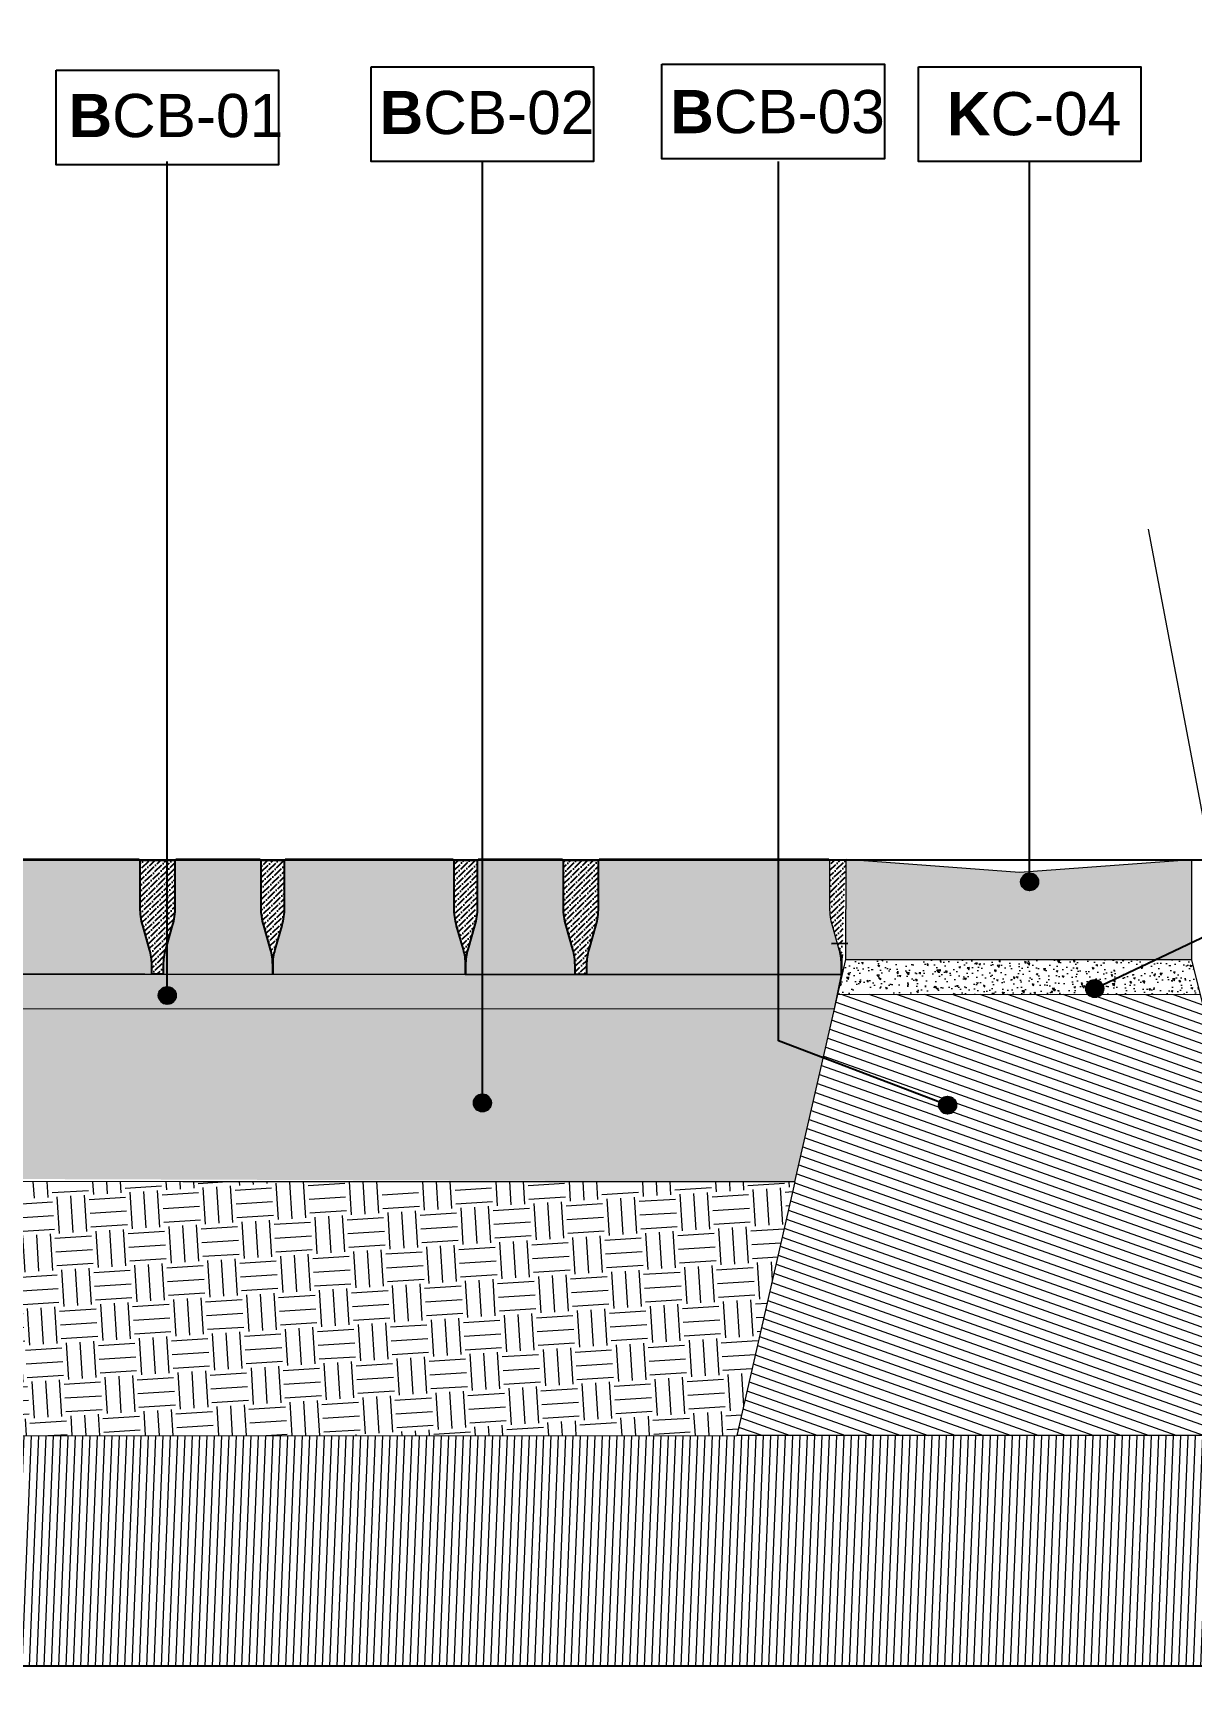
# Model space of a CAD drawing. Header units: metres. Extents: x -325 to 301, y -147 to 149.
# Drawn here: x 53.085 to 54.091, y 75.605 to 77.054 of the extents above; entities that cross this region are included whole.
import ezdxf

# ---------------------------------------------------------------- set-up
doc = ezdxf.new("R2010")
doc.units = ezdxf.units.M
doc.layers.get('Defpoints').update_dxf_attribs({"lineweight": 13})
for name, color, linetype, plot in [('-aux', 50, 'Continuous', False), ('-AUX-QAD', 5, 'Continuous', False), ('-AUX-TWQ', 1, 'Continuous', False), ('-AUX_MON', 3, 'Continuous', False)]:
    doc.layers.add(name, color=color, linetype=linetype, plot=plot)
for name, color, linetype, true_color in [('0-TX-1_25', 7, 'Continuous', 0x3f4f7f), ('3-TR-paviment fort', 7, 'Continuous', 0xd1d1d1), ('EIT_3 TR sorra', 7, 'Continuous', 0xd8ceb0)]:
    doc.layers.add(name, color=color, linetype=linetype, true_color=true_color)
for name, color, linetype, lineweight, true_color in [('03-TR-Paviment_04_Dry Meadow', 7, 'Continuous', 5, 0xd8dd88), ('03-TR-Paviment_05_Open Joint Precast Pavements', 7, 'Continuous', 5, 0xb3b3b3), ('3-TR D formigó', 7, 'Continuous', 5, 0x666666), ('3-TR tot_u', 7, 'Continuous', 5, 0x787878)]:
    doc.layers.add(name, color=color, linetype=linetype, lineweight=lineweight, true_color=true_color)
for name, color, linetype, lineweight in [('1-CM', 7, 'Continuous', 0), ('3-TR Seleccionat', 44, 'Continuous', 0), ('3-TR Tot-u', 37, 'Continuous', 0)]:
    doc.layers.add(name, color=color, linetype=linetype, lineweight=lineweight)
doc.layers.add('A-KEYPLAN_HATCH', color=7, linetype='Continuous')
doc.layers.add('A_TEXT_2', color=7, linetype='Continuous')
doc.styles.get("Standard").update_dxf_attribs({"font": 'arial.ttf'})
doc.dimstyles.new('ISO-25', dxfattribs={"dimtxt": 0.1, "dimasz": 0.1, "dimexe": 0.1, "dimexo": 0.1, "dimgap": 0.1, "dimtad": 1, "dimdec": 0, "dimlfac": 100, "dimzin": 9, "dimtxsty": 'Standard', "dimblk": 'OBLIQUE', "dimcen": 0.1, "dimadec": 0, "dimazin": 0, "dimtfac": 1, "dimtdec": 0, "dimtmove": 0, "dimatfit": 3, "dimldrblk": 'OBLIQUE', "dimfxl": 1, "dimarcsym": 0})
pattern_1 = [(44.41469319198954, (24.0038419037391, 6.029211770823087), (0.001877787426372729, 0.006618133599094154), [0.00853281250000004, -0.00170656250000001, 0, -0.00170656250000001])]

# ---------------------------------------------------------------- blocks, each defined once
blk = doc.blocks.new('hatch keyplan 2')
at = {"layer": 'A-KEYPLAN_HATCH'}
blk.add_lwpolyline([(0, 0.005476596624248486), (0.012874798693294, 0.005476596623793739), (0.012874798693294, -2.273736754432321e-13), (0, 0)], close=True, dxfattribs=at)
blk = doc.blocks.new('hatch keyplan')
at = {"layer": 'A-KEYPLAN_HATCH'}
blk.add_blockref('hatch keyplan 2', (1.430579833341536, 0.8521467901477053), dxfattribs=at)
blk = doc.blocks.new('B-CB01')
at = {"layer": 'A-KEYPLAN_HATCH'}
blk.add_blockref('hatch keyplan', (-1.430579833341536, -0.8521467901477052), dxfattribs=at)
at = {"layer": 'A_TEXT_2', "insert": (-0.0007977308478921419, 0.004105509799023688), "char_height": 0.0025, "attachment_point": 1}
blk.add_mtext_dynamic_manual_height_columns('\\pi0.00152;{\\fArial|b1|i0|c0|p34;B}CB-01', width=0.01456192034901793, gutter_width=0.015, heights=[0], dxfattribs=at)
blk = doc.blocks.new('B-CB02')
at = {"layer": 'A-KEYPLAN_HATCH'}
blk.add_blockref('hatch keyplan', (-1.430579833341536, -0.8521467901477053), dxfattribs=at)
at = {"layer": 'A_TEXT_2', "insert": (-0.0007977308478888112, 0.004087061300781514), "char_height": 0.0025, "attachment_point": 1}
blk.add_mtext_dynamic_manual_height_columns('\\pi0.00129;{\\fArial|b1|i0|c0|p34;B}CB-02', width=0.01456192034901793, gutter_width=0.015, heights=[0], dxfattribs=at)
blk = doc.blocks.new('B-CB03')
at = {"layer": 'A-KEYPLAN_HATCH'}
blk.add_blockref('hatch keyplan', (-1.430579833438594, -0.8521467901477053), dxfattribs=at)
at = {"layer": 'A_TEXT_2', "insert": (-0.0007977309449526127, 0.00398371515799123), "char_height": 0.0025, "attachment_point": 1}
blk.add_mtext_dynamic_manual_height_columns('\\pi0.00128;{\\fArial|b1|i0|c0|p34;B}CB-03', width=0.01456192034901793, gutter_width=0.015, heights=[0], dxfattribs=at)
blk = doc.blocks.new('POINT')
at = {"layer": '0-TX-1_25'}
h = blk.add_hatch(dxfattribs=at)
h.set_pattern_fill('ANGLE', color=256)
h.set_pattern_definition([(0, (-83.74681484067048, -12.72584030761209), (0, 6.985), [5.08, -1.905]), (90, (-83.74681484067048, -12.72584030761209), (-6.985, 4.277078946022131e-16), [5.08, -1.905])])
edge = h.paths.add_edge_path()
edge.add_arc((0, 0), 0.0075, 0, 360)
h = blk.add_hatch(color=256, dxfattribs=at)
h.dxf.hatch_style = 1
edge = h.paths.add_edge_path()
edge.add_arc((0, 0), 0.0075, 0, 360)
blk.add_circle((0, 0), 0.0075, dxfattribs=at)
blk = doc.blocks.new('*U460')
at = {"layer": '-aux'}
blk.add_lwpolyline([(0, 0.7000000000000028), (3, 0.7000000000000028), (3, 0), (0, 0), (0, 0.7000000000000028)], dxfattribs=at)
blk = doc.blocks.new('_Oblique')
at = {"color": 0, "lineweight": -2}
blk.add_line((-0.499999999995058, -0.4999999998130015), (0.500000000028669, 0.500000000163238), dxfattribs=at)
blk = doc.blocks.new('*D458')
at = {"layer": '0-TX-1_25', "color": 0, "lineweight": -2, "transparency": 16777216}
for p, q in [((52.55187119709044, 76.20733749291351), (52.45324565920063, 76.20733749291351)), ((52.47824565920063, 76.20733749291351), (52.47824565920063, 76.0569340654736)), ((52.57824565920063, 76.0569340654736), (52.45324565920063, 76.0569340654736))]:
    blk.add_line(p, q, dxfattribs=at)
at = {"layer": 'Defpoints', "color": 0, "transparency": 16777216}
for p in [(52.57687119709044, 76.20733749291351), (52.47824565920063, 76.0569340654736), (53.74628390616516, 76.0569340654736)]:
    blk.add_point(p, dxfattribs=at)
at = {"layer": '0-TX-1_25', "color": 0, "lineweight": -2, "transparency": 16777216, "xscale": 0.025, "yscale": 0.025, "zscale": 0.025}
for p, rotation in [((52.47824565920063, 76.20733749291351), 90), ((52.47824565920063, 76.0569340654736), 270)]:
    blk.add_blockref('_Oblique', p, dxfattribs=dict(at, rotation=rotation))
at = {"layer": '0-TX-1_25', "color": 0, "transparency": 16777216, "insert": (52.43537560463038, 76.13213577919353), "char_height": 0.035, "attachment_point": 5, "rotation": 90}
blk.add_mtext('15', dxfattribs=at)
blk = doc.blocks.new('K03')
at = {"layer": 'A-KEYPLAN_HATCH'}
blk.add_blockref('hatch keyplan', (-1.430579833341536, -0.8521467901477054), dxfattribs=at)
at = {"layer": 'A_TEXT_2', "insert": (-0.0007977308945956718, 0.004020148496218123), "char_height": 0.0025, "attachment_point": 1}
blk.add_mtext_dynamic_manual_height_columns('\\pi0.00245;{\\fArial|b1|i0|c0|p34;K}C-04', width=0.01456192034901793, gutter_width=0.015, heights=[0], dxfattribs=at)

msp = doc.modelspace()

# ---------------------------------------------------------------- hatches: boundary and pattern name
at = {"layer": '03-TR-Paviment_05_Open Joint Precast Pavements'}
h = msp.add_hatch(color=256, dxfattribs=at)
h.dxf.hatch_style = 1
edge = h.paths.add_edge_path()
edge.add_line((53.1879697999617, 76.23698217388265), (53.18797235554075, 76.24517795300294))
edge.add_arc((53.13955480161629, 76.24519303855601), 0.04841755627457665, 359.9821482411915, 375.9811673675822)
edge.add_line((53.18610112797293, 76.25852342708387), (53.1801609480402, 76.27926501464115))
edge.add_arc((53.23509702901252, 76.2949981387669), 0.05714459018449601, 179.982144650628, 195.9811637769098, ccw=False)
edge.add_line((53.17795244160286, 76.29501594700015), (53.17796525597185, 76.33614122004045))
edge.add_line((53.17796525597185, 76.33614122004045), (53.17716805093293, 76.3361414690721))
edge.add_line((53.17716805093293, 76.3361414690721), (53.17716831464649, 76.3369855454823))
edge.add_line((53.17716831464649, 76.3369855454823), (52.97759687371239, 76.33704773088269))
edge.add_line((52.97759687371239, 76.33704773088269), (52.97759661269702, 76.33620365203383))
edge.add_line((52.97759661269702, 76.33620365203383), (52.9767994058718, 76.33620390300146))
edge.add_line((52.9767994058718, 76.33620390300146), (52.97678659285189, 76.29507862874183))
edge.add_arc((52.91964200611842, 76.29509643307266), 0.05714458950707976, 343.9831294368872, 359.9821485631699, ccw=False)
edge.add_line((52.9745682708738, 76.2793290759715), (52.96861516805138, 76.25859119138556))
edge.add_arc((53.0151531759145, 76.24523180190423), 0.04841755325480497, 163.9831299573297, 179.98214908372)
edge.add_line((52.96673562500959, 76.24524688674438), (52.96673307131974, 76.2370511082472))
edge.add_line((52.96673307131974, 76.2370511082472), (53.1879697999617, 76.23698217388265))
h = msp.add_hatch(color=256, dxfattribs=at)
h.dxf.hatch_style = 1
edge = h.paths.add_edge_path()
edge.add_line((53.29293287790132, 76.23694947022294), (53.29293543295897, 76.24514524796608))
edge.add_arc((53.24451786960729, 76.24516032843084), 0.04841756570021631, 359.9821542660086, 375.9811733923985)
edge.add_line((53.29106420362355, 76.25849072444827), (53.28512402689169, 76.27923231047873))
edge.add_arc((53.34006010636529, 76.29496543277364), 0.05714458823962914, 179.9821432996088, 195.9811624258908, ccw=False)
edge.add_line((53.28291552090091, 76.29498324235374), (53.28292833428321, 76.33610851403559))
edge.add_line((53.28292833428321, 76.33610851403559), (53.28213112878837, 76.3361087633186))
edge.add_line((53.28213112878837, 76.3361087633186), (53.28213139204599, 76.33695283998014))
edge.add_line((53.28213139204599, 76.33695283998014), (53.20883360210614, 76.3369756784723))
edge.add_line((53.20883360210614, 76.3369756784723), (53.20883333791795, 76.33613160184817))
edge.add_line((53.20883333791795, 76.33613160184817), (53.2080361325073, 76.33613185322496))
edge.add_line((53.2080361325073, 76.33613185322496), (53.20802332038053, 76.29500657799736))
edge.add_arc((53.15087873880957, 76.29502438956862), 0.05714458434683836, 343.98312217567405, 359.98214130195583, ccw=False)
edge.add_line((53.20580499660679, 76.27925702693037), (53.19985189555197, 76.25851913994316))
edge.add_arc((53.24638990004838, 76.24515974597236), 0.04841755125752619, 163.983123751595, 179.9821428779852)
edge.add_line((53.19797235114238, 76.24517483605602), (53.19796979934173, 76.23697905818194))
edge.add_line((53.19796979934173, 76.23697905818194), (53.29293287790132, 76.23694947022294))
h = msp.add_hatch(color=256, dxfattribs=at)
h.dxf.hatch_style = 1
edge = h.paths.add_edge_path()
edge.add_line((53.46042403153971, 76.23689728170321), (53.46042658522956, 76.24509306020039))
edge.add_arc((53.41200902449611, 76.24510815039211), 0.04841756308501075, 359.9821427544733, 375.9811618808611)
edge.add_line((53.45855535867651, 76.25843853633769), (53.45261518101407, 76.27918012240559))
edge.add_arc((53.50755126531597, 76.29491324686352), 0.0571445934768462, 179.9821440516828, 195.9811631779672, ccw=False)
edge.add_line((53.45040667461414, 76.29493105569516), (53.45041948660994, 76.33605632766576))
edge.add_line((53.45041948660994, 76.33605632766576), (53.44962228108703, 76.33605657625085))
edge.add_line((53.44962228108703, 76.33605657625085), (53.44962254525651, 76.3369006524097))
edge.add_line((53.44962254525651, 76.3369006524097), (53.30379668019108, 76.33694609029936))
edge.add_line((53.30379668019108, 76.33694609029936), (53.30379641873849, 76.33610201216713))
edge.add_line((53.30379641873849, 76.33610201216713), (53.3029992133746, 76.33610226470714))
edge.add_line((53.3029992133746, 76.33610226470714), (53.30298640032663, 76.29497698974959))
edge.add_arc((53.24584181425947, 76.29499479582823), 0.05714458884132004, 343.9831276842342, 359.9821468105161, ccw=False)
edge.add_line((53.30076807789261, 76.2792274372306), (53.29481497640056, 76.25848955096005))
edge.add_arc((53.34135297790399, 76.24513015923378), 0.04841754776141606, 163.9831253273398, 179.9821444537296)
edge.add_line((53.29293543249369, 76.24514524798478), (53.29293287790132, 76.23694947022294))
edge.add_line((53.29293287790132, 76.23694947022294), (53.46042403153971, 76.23689728170321))
h = msp.add_hatch(color=256, dxfattribs=at)
h.dxf.hatch_style = 1
edge = h.paths.add_edge_path()
edge.add_line((53.55538711257297, 76.23686768572212), (53.55538966627218, 76.24506346445193))
edge.add_arc((53.50697210935472, 76.24507855224951), 0.04841755926827373, 359.9821455862203, 375.9811647126083)
edge.add_line((53.55351843920705, 76.25840893944473), (53.54757826068889, 76.27915052741118))
edge.add_arc((53.60251433583444, 76.29488365095565), 0.05714458442288225, 179.9821456988248, 195.981164825108, ccw=False)
edge.add_line((53.54536975418606, 76.29490145814168), (53.54538256718727, 76.33602673193602))
edge.add_line((53.54538256718727, 76.33602673193602), (53.54458536310699, 76.3360269816282))
edge.add_line((53.54458536310699, 76.3360269816282), (53.54458562629912, 76.33687105666125))
edge.add_line((53.54458562629912, 76.33687105666125), (53.47128783447942, 76.33689389476292))
edge.add_line((53.47128783447942, 76.33689389476292), (53.47128757215237, 76.33604981806397))
edge.add_line((53.47128757215237, 76.33604981806397), (53.47049036675108, 76.33605006967342))
edge.add_line((53.47049036675108, 76.33605006967342), (53.47047755189808, 76.29492479618655))
edge.add_arc((53.41333295717278, 76.29494259635736), 0.05714459749761282, 343.9831336104033, 359.9821527366866, ccw=False)
edge.add_line((53.46825923075702, 76.27917524105237), (53.46230612841859, 76.25843735691302))
edge.add_arc((53.50884413957388, 76.24507796683326), 0.04841755658429239, 163.9831303516143, 179.9821494780036)
edge.add_line((53.46042658533938, 76.24509305134127), (53.46042403168695, 76.23689727377466))
edge.add_line((53.46042403168695, 76.23689727377466), (53.55538711257297, 76.23686768572212))
h = msp.add_hatch(color=256, dxfattribs=at)
h.dxf.hatch_style = 1
edge = h.paths.add_edge_path()
edge.add_line((53.78662384017402, 76.23679562518792), (53.78662639528779, 76.24499140432691))
edge.add_arc((53.73820884218638, 76.2450064897304), 0.04841755545148001, 359.9821484179003, 375.9811675442892)
edge.add_line((53.78475516771061, 76.2583368781752), (53.77881498870845, 76.27907846569506))
edge.add_arc((53.83375107034712, 76.29481159156867), 0.05714459130631445, 179.9821461514404, 195.9811652777236, ccw=False)
edge.add_line((53.77660648181517, 76.29482939830542), (53.77661929618417, 76.3359546713457))
edge.add_line((53.77661929618417, 76.3359546713457), (53.77582209069868, 76.33595492086135))
edge.add_line((53.77582209069868, 76.33595492086135), (53.77582235438417, 76.33679899657363))
edge.add_line((53.77582235438417, 76.33679899657363), (53.57625091391537, 76.33686118195531))
edge.add_line((53.57625091391537, 76.33686118195531), (53.5762506524347, 76.33601710312516))
edge.add_line((53.5762506524347, 76.33601710312516), (53.57545344608413, 76.33601735430672))
edge.add_line((53.57545344608413, 76.33601735430672), (53.57544063214299, 76.29489208031715))
edge.add_arc((53.51829604490933, 76.29490988123536), 0.05714459000621735, 343.98313285869614, 359.982151984978, ccw=False)
edge.add_line((53.57322231108612, 76.27914252727678), (53.56726920825434, 76.25840464245819))
edge.add_arc((53.61380721611747, 76.24504525297685), 0.04841755325481181, 163.983129957332, 179.98214908372)
edge.add_line((53.56538966521256, 76.24506033781701), (53.56538711107613, 76.23686455980382))
edge.add_line((53.56538711107613, 76.23686455980382), (53.78662384017402, 76.23679562518792))
at = {"layer": '3-TR D formigó'}
h = msp.add_hatch(dxfattribs=at)
h.set_pattern_fill('_USER', color=256, scale=0.007999999999999998, angle=44.95705560414281, pattern_type=0)
h.set_pattern_definition([(340.503526240093, (121.0050117075292, 73.552778323254), (0.002669990753620204, 0.007541296266265012), [])])
h.paths.add_polyline_path([(54.09795997555178, 76.21949003000253), (53.78364773936083, 76.21980661973652), (53.69574271914598, 75.83660155143777), (54.19286502537857, 75.83668158679167)])
at = {"layer": '3-TR Seleccionat'}
h = msp.add_hatch(dxfattribs=at)
h.set_pattern_fill('ANSI31', color=256, scale=0.002, angle=222.6974262372799, style=0)
h.set_pattern_definition([(267.6974262372799, (-4.672257144630929, 0.909709689238289), (0.006344872955140943, -0.0002551218985525115), [])])
h.paths.add_polyline_path([(55.57687119709041, 75.6362919368187), (55.57687119709041, 75.83629191699622), (54.19286502537856, 75.83668158679167), (52.57687119709041, 75.8364214161328), (52.57687119709041, 75.6362919368187)])
at = {"layer": '3-TR Tot-u'}
h = msp.add_hatch(dxfattribs=at)
h.set_pattern_fill('EARTH', color=256, scale=0.004999999999999999, angle=-86.391219267863, style=0)
h.set_pattern_definition([(273.608780732137, (-137.4322109235669, 49.45642715962029), (0.03368549787401787, -0.02968858758815477), [0.03174999999999999, -0.03174999999999999]), (273.608780732137, (-137.4203282825426, 49.45717658029889), (0.03368549787401787, -0.02968858758815477), [0.03174999999999999, -0.03174999999999999]), (273.608780732137, (-137.4084456415185, 49.45792600097749), (0.03368549787401787, -0.02968858758815477), [0.03174999999999999, -0.03174999999999999]), (3.608780732137, (-137.4042349542843, 49.45421492752898), (0.02968858758815477, 0.03368549787401787), [0.03174999999999999, -0.03174999999999999]), (3.608780732137, (-137.4034855336056, 49.44233228650481), (0.02968858758815477, 0.03368549787401787), [0.03174999999999999, -0.03174999999999999]), (3.608780732137, (-137.4027361129271, 49.43044964548066), (0.02968858758815477, 0.03368549787401787), [0.03174999999999999, -0.03174999999999999])])
h.paths.add_polyline_path([(53.69574271914605, 75.83660155143777), (53.74628390616522, 76.05693406547357), (52.7942896639759, 76.05724838004163), (52.57687119709041, 76.06099931645645), (52.57687119709041, 75.8364214161328)])
at = {"layer": '3-TR tot_u'}
h = msp.add_hatch(dxfattribs=at)
h.set_pattern_fill('AR-CONC', color=256, scale=9e-05, angle=87.96384054767357)
h.set_pattern_definition([(137.9638405476736, (-30.49493803965695, 56.79816554526056), (0.002016187254351544, 0.01633529872031395), [0.0017145, -0.0188595]), (82.96384054767357, (-30.49493803965695, 56.79816554526056), (-0.01729695766913364, -0.002558959165420013), [0.0013716, -0.0150876525753]), (188.4152852476736, (-30.49477002453465, 56.79952681578081), (-0.01528076971584741, 0.0137763394867563), [0.001457100792, -0.016028122014]), (134.1480405476735, (-30.49950715290929, 56.79832798936585), (0.004648254920881775, 0.02424726987842958), [0.00257175, -0.02828925]), (184.5993981576736, (-30.49911980085468, 56.80034859347089), (-0.02149513942365251, 0.02214408052150933), [0.0021856520826, -0.0240422047344]), (79.14799171767356, (-30.49950715290929, 56.79832798936585), (-0.02149513942251312, 0.02214408052268224), [0.0020573970363, -0.0226313758728]), (108.9638405476736, (-30.49828365254356, 56.8005719349657), (0.009682876701379848, 0.01330966428679259), [0.0017145, -0.0188595]), (53.9638405476736, (-30.49828365254356, 56.8005719349657), (-0.01636882483718463, 0.006147651891906658), [0.0013716, -0.0150876]), (159.4152855476736, (-30.4974767461472, 56.80168107365558), (-0.006685948222392417, 0.01945731615133274), [0.001457100791999999, -0.01602809438399998]), (125.4638405476736, (-30.49493803965695, 56.79816554526056), (-0.007595272111717287, 0.0005481820016177333), [0, -0.01490472, 0, -0.0153162, 0, -0.01514475]), (95.46384054767354, (-30.49493803965695, 56.79816554526056), (-0.008796888419973944, 0.006330321837352056), [0, -0.00873252, 0, -0.01456182, 0, -0.005772150000000001]), (55.46384054767356, (-30.49511916483437, 56.79307098398419), (0.0009488419884976601, 0.01217712961764503), [0, -0.005715, 0, -0.0178308, 0, -0.0236601]), (45.46384054767357, (-30.49520038688702, 56.79078642735804), (-0.001813263874036823, 0.01340451553769956), [0, -0.0074295, 0, -0.01184148, 0, -0.0168021])])
h.paths.add_polyline_path([(54.09795535901837, 76.21949003465252), (54.09038000724313, 76.24946073996988), (53.79052457833816, 76.24979970623039), (53.78364378088335, 76.21980662372366)])
h = msp.add_hatch(dxfattribs=at)
h.set_pattern_fill('AR-CONC', color=256, scale=0.0002, angle=87.96384054767357)
h.set_pattern_definition([(137.9638405476736, (0, 0), (0.004480416120781207, 0.03630066382291988), [0.00381, -0.04191]), (82.96384054767357, (0, 0), (-0.03843768370918586, -0.005686575923155582), [0.003048, -0.033528116834]), (188.4152852476736, (0.0003733669384577386, 0.003025045600581774), (-0.03395726603521646, 0.03061408774834732), [0.00323800176, -0.03561804892000001]), (134.1480405476736, (-0.01015358500518613, 0.0003609869006757229), (0.01032945537973728, 0.05388282195206574), [0.005715, -0.062865]), (184.5993981576735, (-0.009292802661618329, 0.004851218245205973), (-0.04776697649700559, 0.04920906782557627), [0.004857004628, -0.053427121632]), (79.14799171767362, (-0.01015358500518613, 0.0003609869006757229), (-0.0477669764944736, 0.04920906782818277), [0.004571993413999999, -0.050291946384]), (108.9638405476736, (-0.007434695303551734, 0.005347532678099855), (0.0215175037808441, 0.02957703174842797), [0.00381, -0.04191]), (53.96384054767359, (-0.007434695303551734, 0.005347532678099855), (-0.03637516630485473, 0.01366144864868146), [0.003048, -0.033528]), (159.4152855476736, (-0.005641569978313572, 0.007812285322287756), (-0.01485766271642759, 0.04323848033629496), [0.00323800176, -0.03561798752]), (125.4638405476736, (0, 0), (-0.01687838247048286, 0.001218182225817185), [0, -0.03312159999999999, 0, -0.034036, 0, -0.033655]), (95.46384054767358, (0, 0), (-0.01954864093327544, 0.01406738186078235), [0, -0.0194056, 0, -0.0323596, 0, -0.012827]), (55.46384054767358, (-0.0004025003942534309, -0.01132124728078253), (0.002108537752217022, 0.02706028803921118), [0, -0.0127, 0, -0.039624, 0, -0.052578]), (45.46384054767357, (-0.0005829938445912924, -0.01639803978337559), (-0.004029475275637384, 0.02978781230599903), [0, -0.01651, 0, -0.0263144, 0, -0.037338])])
h.paths.add_polyline_path([(52.57687119709041, 76.06099931645645), (53.74628461599913, 76.05693841362259), (53.78068895736291, 76.2069266816379), (52.57687119709041, 76.20733749291348)])
at = {"layer": '3-TR-paviment fort'}
h = msp.add_hatch(color=256, dxfattribs=at)
h.dxf.hatch_style = 1
h.paths.add_polyline_path([(54.09061263231086, 76.33671039452781), (54.09052475028291, 76.24946057634769), (53.79052457833819, 76.24979970623038), (53.79061278397239, 76.33701256720228), (53.94134067465501, 76.32572889653972)])
at = {"layer": 'EIT_3 TR sorra'}
h = msp.add_hatch(dxfattribs=at)
h.set_pattern_fill('ANSI36', color=256, scale=0.001075000000000009, angle=-0.5853068080104545, style=0, double=1)
h.set_pattern_definition(pattern_1)
edge = h.paths.add_edge_path()
edge.add_line((53.1979697971038, 76.23697556019393), (53.18796979913832, 76.2369786763038))
edge.add_line((53.18796979913832, 76.2369786763038), (53.18797235098575, 76.24517445534111))
edge.add_arc((53.13955480431779, 76.2451895480773), 0.04841754902031264, 359.9821397382441, 375.9811588643573)
edge.add_line((53.18610112567887, 76.25851992770001), (53.18016094729165, 76.27926151892345))
edge.add_arc((53.23509702343591, 76.29499464088622), 0.05714458494750244, 179.9821438985967, 195.9811630248136, ccw=False)
edge.add_line((53.17795244126346, 76.29501244986788), (53.17796525597185, 76.33614122004045))
edge.add_line((53.17796525597185, 76.33614122004045), (53.20803613376284, 76.3361318496792))
edge.add_line((53.20803613376284, 76.3361318496792), (53.2080233167561, 76.2950030802981))
edge.add_arc((53.15087872769166, 76.295020882715), 0.05714459183745434, 343.9831313565828, 359.9821504828938, ccw=False)
edge.add_line((53.20580499521523, 76.27925352681115), (53.19985189428201, 76.25851564284831))
edge.add_arc((53.24638989578596, 76.24515625112195), 0.04841754776194497, 163.9831253274145, 179.9821444536289)
edge.add_line((53.19797235037513, 76.24517133987304), (53.1979697971038, 76.23697556019393))
edge.add_line((53.1979697971038, 76.23697556019393), (53.18796979913832, 76.2369786763038))
h = msp.add_hatch(dxfattribs=at)
h.set_pattern_fill('ANSI36', color=256, scale=0.001075000000000009, angle=-0.5853068080104545, style=0, double=1)
h.set_pattern_definition(pattern_1)
edge = h.paths.add_edge_path()
edge.add_line((53.29293287986031, 76.2369459722992), (53.29293543214495, 76.24514175061987))
edge.add_arc((53.24451788068882, 76.245156835724), 0.04841755380611091, 359.9821487715369, 375.9811678976494)
edge.add_line((53.29106420454906, 76.25848722400286), (53.28512402755771, 76.27922881517019))
edge.add_arc((53.34006011036114, 76.29496193779727), 0.05714459153221159, 179.9821427006638, 195.9811618268815, ccw=False)
edge.add_line((53.28291552160436, 76.29497974797576), (53.28292833713105, 76.33610851531918))
edge.add_line((53.28292833713105, 76.33610851531918), (53.30299921417422, 76.33610226141272))
edge.add_line((53.30299921417422, 76.33610226141272), (53.30298639855398, 76.29497349174285))
edge.add_arc((53.24584181648287, 76.29499129990148), 0.05714458484591867, 343.9831255974657, 359.9821447237785, ccw=False)
edge.add_line((53.30076807570144, 76.2792239404058), (53.29481497611731, 76.25848605522363))
edge.add_arc((53.34135297754673, 76.2451266584094), 0.04841754909415687, 163.9831195159829, 179.9821386421943)
edge.add_line((53.29293543080522, 76.24514175207183), (53.29293287888297, 76.2369459711734))
h = msp.add_hatch(dxfattribs=at)
h.set_pattern_fill('ANSI36', color=256, scale=0.001075000000000009, angle=-0.5853068080104545, style=0, double=1)
h.set_pattern_definition(pattern_1)
edge = h.paths.add_edge_path()
edge.add_line((53.46042403217768, 76.23689378569672), (53.46042658584882, 76.24508956372863))
edge.add_arc((53.41200903469187, 76.24510465047888), 0.0484175535074427, 359.9821468234676, 375.9811659495793)
edge.add_line((53.45855535871822, 76.25843503709292), (53.45261518216409, 76.2791766275436))
edge.add_arc((53.50755126779888, 76.29490975549724), 0.05714459572067044, 179.9821470533074, 195.981166179526, ccw=False)
edge.add_line((53.4504066748523, 76.29492756133588), (53.45041949039771, 76.3360563291446))
edge.add_line((53.45041949039771, 76.3360563291446), (53.47049036686333, 76.33605007246513))
edge.add_line((53.47049036686333, 76.33605007246513), (53.47047755273248, 76.29492130506556))
edge.add_arc((53.41333296250348, 76.29493911072898), 0.0571445930030311, 343.9831281018306, 359.98214722814186, ccw=False)
edge.add_line((53.4682592302517, 76.27917175138337), (53.46230613023034, 76.25843386691784))
edge.add_arc((53.50884412694612, 76.24507446755945), 0.0484175452654792, 163.983115083088, 179.9821342093026)
edge.add_line((53.46042658403445, 76.24508956496668), (53.46042403120969, 76.23689378480357))
h = msp.add_hatch(dxfattribs=at)
h.set_pattern_fill('ANSI36', color=256, scale=0.001075000000000009, angle=-0.5853068080104545, style=0, double=1)
h.set_pattern_definition(pattern_1)
edge = h.paths.add_edge_path()
edge.add_line((53.56538711152252, 76.23686108221352), (53.55538711404104, 76.23686419876998))
edge.add_line((53.55538711404104, 76.23686419876998), (53.55538966681903, 76.24505997776987))
edge.add_arc((53.50697212000189, 76.24507506033032), 0.04841754916632727, 359.9821517799431, 375.9811709060539)
edge.add_line((53.55351843870173, 76.25840544977574), (53.5475782626503, 76.27914704113827))
edge.add_arc((53.60251433762998, 76.2948801663476), 0.05714458472177714, 179.9821473494165, 195.9811664756365, ccw=False)
edge.add_line((53.54536975568219, 76.29489797188748), (53.54538257234282, 76.3360267326608))
edge.add_line((53.54538257234282, 76.3360267326608), (53.57545344823525, 76.33601736144381))
edge.add_line((53.57545344823525, 76.33601736144381), (53.57544063065341, 76.29488860094057))
edge.add_arc((53.51829604242128, 76.29490640344052), 0.05714459100517181, 343.983131273039, 359.9821503993516, ccw=False)
edge.add_line((53.57322230912189, 76.27913904768623), (53.5672692077421, 76.25840116420738))
edge.add_arc((53.61380721313664, 76.2450417751748), 0.04841755075823294, 163.9831296617221, 179.9821487879361)
edge.add_line((53.56538966472838, 76.24505686026413), (53.56538711152252, 76.23686108221352))
edge.add_line((53.56538711152252, 76.23686108221352), (53.55538711404104, 76.23686419876998))
h = msp.add_hatch(dxfattribs=at)
h.set_pattern_fill('ANSI36', color=256, scale=0.001075000000000009, angle=-0.6007409608674649, style=0, double=1)
h.set_pattern_definition([(44.39925903913252, (24.31110351963001, 6.037044670383571), (0.001879570129770473, 0.00661762752664254), [0.008532812500000039, -0.00170656250000001, 0, -0.00170656250000001])])
edge = h.paths.add_edge_path()
edge.add_line((53.78659689863716, 76.23678921809517), (53.78660166069812, 76.24498499498834))
edge.add_arc((53.73818411487343, 76.24501312294925), 0.04841755407306531, 359.9667147573705, 375.9657338744979)
edge.add_line((53.78473402844417, 76.25833097202033), (53.77879943915472, 76.27907416221632))
edge.add_arc((53.83373976014035, 76.29479249175417), 0.05714459553416779, 179.9667134828303, 195.9657324778954, ccw=False)
edge.add_line((53.776595174848, 76.2948256903013), (53.77661906961352, 76.33595445299574))
edge.add_line((53.77661906931014, 76.3359544532748), (53.79061206962697, 76.33581793945929))
edge.add_line((53.79061206953512, 76.3358179393768), (53.78897577062449, 76.29512324747635))
edge.add_line((53.78897577088076, 76.2951232473981), (53.78833995303277, 76.27931048942402))
edge.add_line((53.78833995298285, 76.2793104894546), (53.7874978932156, 76.25836847438286))
edge.add_arc((53.83466692915139, 76.24848801918631), 0.04819275192208537, 168.1693579226564, 184.1683771033405)
edge.add_line((53.78660165901697, 76.2449849966434), (53.78659689879684, 76.23678921825046))
h = msp.add_hatch(dxfattribs=at)
h.set_pattern_fill('ANSI36', color=256, scale=0.001075000000000009, angle=-0.6007409608674649, style=0, double=1)
h.set_pattern_definition([(62.67530164935354, (72.18342378643727, 324.4671558481888), (-0.0002904994337585428, 0.006873237085470597), [0.008532812500000072, -0.001706562500000015, 0, -0.001706562500000015])])
h.paths.add_polyline_path([(52.57747528207311, 76.23734633219978), (52.57626711210771, 76.2072991861801), (53.78068895736291, 76.2069266816379), (53.78659693902704, 76.2369263627063)])

# ---------------------------------------------------------------- linework, layer by layer
at = {"layer": '-aux'}
for points in [[(53.1979697971038, 76.23697556019393), (53.18796979913832, 76.2369786763038), (53.18797235098575, 76.24517445534111, 0.06992251114754273), (53.18610112567887, 76.25851992770001), (53.18016094729165, 76.27926151892345, -0.06992251114800961), (53.17795244126346, 76.29501244986788), (53.17796525597185, 76.33614122004045), (53.20803613376284, 76.3361318496792), (53.2080233167561, 76.2950030802981, -0.0699225111484148), (53.20580499521523, 76.27925352681115), (53.19985189428201, 76.25851564284831, 0.06992251114798485), (53.19797235037513, 76.24517133987304), (53.1979697971038, 76.23697556019393), (53.18796979913832, 76.2369786763038)], [(53.29293287888297, 76.2369459711734), (53.29293287986031, 76.2369459722992), (53.29293543214495, 76.24514175061987, 0.06992251114754273), (53.29106420454906, 76.25848722400286), (53.28512402755771, 76.27922881517019, -0.06992251114800961), (53.28291552160436, 76.29497974797576), (53.28292833713105, 76.33610851531918), (53.30299921417422, 76.33610226141272), (53.30298639855398, 76.29497349174285, -0.0699225111484148), (53.30076807570144, 76.2792239404058), (53.29481497611731, 76.25848605522363, 0.06992251114798485), (53.29293543080522, 76.24514175207183), (53.29293287888297, 76.2369459711734), (53.29293287986031, 76.2369459722992)], [(53.46042403120969, 76.23689378480357), (53.46042403217768, 76.23689378569672), (53.46042658584882, 76.24508956372863, 0.06992251114754273), (53.45855535871822, 76.25843503709292), (53.45261518216409, 76.2791766275436, -0.06992251114800961), (53.4504066748523, 76.29492756133588), (53.45041949039771, 76.3360563291446), (53.47049036686333, 76.33605007246513), (53.47047755273248, 76.29492130506556, -0.0699225111484148), (53.4682592302517, 76.27917175138337), (53.46230613023034, 76.25843386691784, 0.06992251114798485), (53.46042658403445, 76.24508956496668), (53.46042403120969, 76.23689378480357), (53.46042403217768, 76.23689378569672)], [(53.56538711152252, 76.23686108221352), (53.55538711404104, 76.23686419876998), (53.55538966681903, 76.24505997776987, 0.06992251114754273), (53.55351843870173, 76.25840544977574), (53.5475782626503, 76.27914704113827, -0.06992251114800961), (53.54536975568219, 76.29489797188748), (53.54538257234282, 76.3360267326608), (53.57545344823525, 76.33601736144381), (53.57544063065341, 76.29488860094057, -0.0699225111484148), (53.57322230912189, 76.27913904768623), (53.5672692077421, 76.25840116420738, 0.06992251114798485), (53.56538966472838, 76.24505686026413), (53.56538711152252, 76.23686108221352), (53.55538711404104, 76.23686419876998)], [(53.78659742606555, 76.23776694114652), (53.78659742702418, 76.23776694180702), (53.78660218875307, 76.24596271913592, 0.06992251114754273), (53.7847345563659, 76.2593086957509)], [(53.78728494362893, 76.25403701379626, 0.04191323536369457), (53.78660218739463, 76.24596272012262), (53.78659742606555, 76.23776694114652), (53.78659742702418, 76.23776694180702)]]:
    msp.add_lwpolyline(points, format="xyb", dxfattribs=at)
msp.add_lwpolyline([(53.77808616738503, 76.26362657827418), (53.79207335421552, 76.2640523668481)], dxfattribs=at)
at = {"layer": '-AUX-TWQ'}
for radius in [1.995641828128565, 1.842999188380055]:
    msp.add_circle((54.11819723954873, 76.22780100117352), radius, dxfattribs=at)
at = {"layer": '-AUX_MON'}
msp.add_circle((54.12111349295417, 76.3052882102433), 1.644287805263133, dxfattribs=at)
at = {"layer": '0-TX-1_25'}
for points in [[(53.20145225345837, 76.21857423133963), (53.2014522534584, 76.94248474952202)], [(53.47496967966796, 76.12532348756055), (53.47496967966796, 76.9424847495226)], [(53.87875321573938, 76.12339985280403), (53.73205147067074, 76.17915739181251), (53.73205147067074, 76.94248474952317)], [(53.94997270507474, 76.31721727000217), (53.94997270507474, 76.9424847472534)], [(54.00650023767525, 76.22458299149548), (54.19620622239609, 76.31469620240205), (54.19620622239609, 76.94248474952317)]]:
    msp.add_lwpolyline(points, dxfattribs=at)
at = {"layer": '03-TR-Paviment_04_Dry Meadow'}
msp.add_lwpolyline([(54.05289860606246, 76.62345446100954), (54.11543187597456, 76.2939789595421)], dxfattribs=at)
at = {"layer": '1-CM'}
for points in [[(53.1879697999617, 76.23698217388265), (53.18797235554075, 76.24517795300294, 0.06992251114875708), (53.18610112797293, 76.25852342708387), (53.1801609480402, 76.27926501464115, -0.0699225111482901), (53.17795244160286, 76.29501594700015), (53.17796525597185, 76.33614122004045), (53.17716805093293, 76.3361414690721), (53.17716831464649, 76.3369855454823), (52.97759687371239, 76.33704773088269), (52.97759661269702, 76.33620365203383), (52.9767994058718, 76.33620390300146), (52.97678659285189, 76.29507862874183, -0.0699225111482901), (52.9745682708738, 76.2793290759715), (52.96861516805138, 76.25859119138556, 0.06992251114875708), (52.96673562500959, 76.24524688674438), (52.96673307131974, 76.2370511082472)], [(53.29293287790132, 76.23694947022294), (53.29293543295897, 76.24514524796608, 0.06992251114875708), (53.29106420362355, 76.25849072444827), (53.28512402689169, 76.27923231047873, -0.0699225111482901), (53.28291552090091, 76.29498324235374), (53.28292833428321, 76.33610851403559), (53.28213112878837, 76.3361087633186), (53.28213139204599, 76.33695283998014), (53.20883360210614, 76.3369756784723), (53.20883333791795, 76.33613160184817), (53.2080361325073, 76.33613185322496), (53.20802332038053, 76.29500657799736, -0.0699225111482901), (53.20580499660679, 76.27925702693037), (53.19985189555197, 76.25851913994316, 0.06992251114875708), (53.19797235114238, 76.24517483605602), (53.19796979934173, 76.23697905818194)], [(53.46042403153971, 76.23689728170321), (53.46042658522956, 76.24509306020039, 0.06992251114875708), (53.45855535867651, 76.25843853633769), (53.45261518101407, 76.27918012240559, -0.0699225111482901), (53.45040667461414, 76.29493105569516), (53.45041948660994, 76.33605632766576), (53.44962228108703, 76.33605657625085), (53.44962254525651, 76.3369006524097), (53.30379668019108, 76.33694609029936), (53.30379641873849, 76.33610201216713), (53.3029992133746, 76.33610226470714), (53.30298640032663, 76.29497698974959, -0.0699225111482901), (53.30076807789261, 76.2792274372306), (53.29481497640056, 76.25848955096005, 0.06992251114875708), (53.29293543249369, 76.24514524798478), (53.29293287790132, 76.23694947022294)], [(53.55538711257297, 76.23686768572212), (53.55538966627218, 76.24506346445193, 0.06992251114875708), (53.55351843920705, 76.25840893944473), (53.54757826068889, 76.27915052741118, -0.0699225111482901), (53.54536975418606, 76.29490145814168), (53.54538256718727, 76.33602673193602), (53.54458536310699, 76.3360269816282), (53.54458562629912, 76.33687105666125), (53.47128783447942, 76.33689389476292), (53.47128757215237, 76.33604981806397), (53.47049036675108, 76.33605006967342), (53.47047755189808, 76.29492479618655, -0.0699225111482901), (53.46825923075702, 76.27917524105237), (53.46230612841859, 76.25843735691302, 0.06992251114875708), (53.46042658533938, 76.24509305134127), (53.46042403168695, 76.23689727377466)], [(53.78662384017402, 76.23679562518792), (53.78662639528779, 76.24499140432691, 0.06992251114875708), (53.78475516771061, 76.2583368781752), (53.77881498870845, 76.27907846569506, -0.0699225111482901), (53.77660648181517, 76.29482939830542), (53.77661929618417, 76.3359546713457), (53.77582209069868, 76.33595492086135), (53.77582235438417, 76.33679899657363), (53.57625091391537, 76.33686118195531), (53.5762506524347, 76.33601710312516), (53.57545344608413, 76.33601735430672), (53.57544063214299, 76.29489208031715, -0.0699225111482901), (53.57322231108612, 76.27914252727678), (53.56726920825434, 76.25840464245819, 0.06992251114875708), (53.56538966521256, 76.24506033781701), (53.56538711107613, 76.23686455980382)]]:
    msp.add_lwpolyline(points, format="xyb", close=True, dxfattribs=at)
msp.add_lwpolyline([(54.09061263231086, 76.33671039452781), (54.09052475028291, 76.24946057634769), (53.79052457833819, 76.24979970623038), (53.79061278397239, 76.33701256720228), (53.94134067465501, 76.32572889653972)], close=True, dxfattribs=at)
for points in [[(53.79061278397239, 76.33701256720228), (53.94134067465501, 76.32572889653972), (54.09061263231086, 76.33671039452781)], [(54.09052475028291, 76.24946057634769), (54.19286502537857, 75.83668158679167), (53.69574271914598, 75.83660155143777)], [(53.74628490354802, 76.05693841352895), (53.7905245778729, 76.24979970624908)], [(53.79052457834027, 76.2497997082863), (54.09052478750864, 76.24949753428392)], [(52.57687119709041, 76.20733749291348), (53.78068895736291, 76.2069266816379), (53.78659693902704, 76.2369263627063), (52.57687119709041, 76.23738979770694)], [(53.78364378088335, 76.21980662372366), (54.09795535901837, 76.21949003465252)], [(53.74628390616513, 76.05693406547357), (52.7942896639759, 76.05724838004163), (52.57687119709041, 76.06099931645645), (52.57687119709041, 75.8364214161328), (53.69574271914598, 75.83660155143777)], [(52.68309108943194, 76.05728458593106), (53.74628490354802, 76.05693841352895)], [(52.68309108943194, 76.05728458593106), (53.73682267631109, 76.05700437008132), (53.74629942061457, 76.05700170016618), (53.74629942061457, 76.05700170016618)], [(53.74628390616513, 76.05693406547357), (53.69574271914598, 75.83660155143777)]]:
    msp.add_lwpolyline(points, dxfattribs=at)

# ---------------------------------------------------------------- block references
at = {"layer": '-AUX-QAD'}
msp.add_blockref('*U460', (52.57687119709041, 75.6362919368187), dxfattribs=at)
at = {"color": 244, "true_color": 0x991b1e, "xscale": 14.99999999999007, "yscale": 14.99999999999007, "zscale": 14.99999999999007}
msp.add_blockref('K03', (53.8534117148751, 76.94248474725511), dxfattribs=at)
at = {"layer": '0-TX-1_25', "xscale": 15, "yscale": 15, "zscale": 15}
for name, p in [('B-CB01', (53.10489126325868, 76.93958489917739)), ('B-CB02', (53.37840868946826, 76.94248474952431)), ('B-CB03', (53.63079758522697, 76.94482914576315))]:
    msp.add_blockref(name, p, dxfattribs=at)
at = {"layer": '0-TX-1_25', "rotation": 357.69742623728}
for p in [(53.94997270507474, 76.31721727000217), (54.00650023767525, 76.22458299149548), (53.20145225345837, 76.21857423133963), (53.47496967966796, 76.12532348756055), (53.87875321573938, 76.12339985280403)]:
    msp.add_blockref('POINT', p, dxfattribs=at)

# ---------------------------------------------------------------- dimensions: what is measured, and where the dimension line sits
at = {"layer": '0-TX-1_25'}
dim = msp.add_linear_dim(base=(52.47824565920063, 76.0569340654736), p1=(52.57687119709041, 76.20733749291348), p2=(53.74628390616513, 76.05693406547357), angle=90, dimstyle='ISO-25', override={"dimtxt": 0.035, "dimasz": 0.025, "dimexe": 0.025, "dimexo": 0.025, "dimgap": 0.025, "dimblk1": 'Oblique', "dimblk2": 'Oblique', "dimsah": 1, "dimfxl": 0.1, "dimfxlon": 1, "dimarcsym": 1}, dxfattribs=at)
dim.commit()
dim.dimension.update_dxf_attribs({"geometry": '*D458', "text_midpoint": (52.43537560463038, 76.13213577919353)})

doc.saveas('drawing.dxf')
